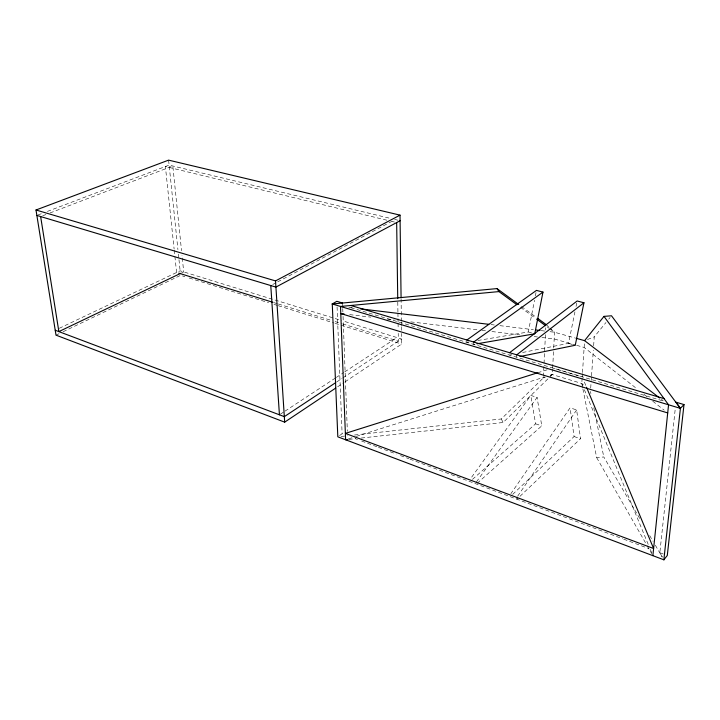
<?xml version="1.0" encoding="UTF-8"?>
<svg xmlns="http://www.w3.org/2000/svg" width="720" height="720" viewBox="0 0 720 720"><rect width="100%" height="100%" fill="white"/><g stroke="black" fill="none" stroke-linecap="round" stroke-linejoin="round"><path stroke-width="0.54" stroke-dasharray="3.6 2.7" d="M466.875 340.785L466.857 342.342L469.053 341.964M473.724 342.036L473.688 344.376L475.866 343.998M516.672 357.219L516.753 354.834M517.032 497.097L516.951 499.203L580.518 438.687L576.648 409.932L570.078 407.844L510.912 493.65M354.492 435.006L501.282 418.977L543.33 377.937L543.987 364.554M544.041 363.438L545.445 334.449M545.661 329.985L545.769 327.762M361.251 438.048L503.136 422.496L552.321 374.571L552.609 369M552.672 367.884L553.662 348.948M553.716 347.832L554.535 332.244L549.837 327.969M582.66 387.837L581.787 383.472L582.147 378.018M582.426 373.653L582.21 376.929L553.716 368.37M582.498 372.555L584.523 341.622M590.706 388.098L591.165 381.411M591.246 380.304L591.471 376.956M591.552 375.849L593.325 350.226M593.64 345.771L594.252 336.861L605.97 322.524M662.346 557.136L659.835 552.708L675.243 408.87M477.828 340.488L528.309 331.965L534.519 300.24M535.383 295.857L536.022 292.581M522.63 352.476L568.53 343.359L574.938 311.85M576.045 306.414L576.702 303.156M517.662 496.17L576.648 409.932M476.415 481.932L537.084 397.395L530.775 395.397L470.61 478.62M608.724 319.149L610.11 317.457M512.658 494.37L574.083 436.554L570.078 407.844M477.216 483.264L541.764 425.862L537.084 397.395M472.446 479.376L535.59 423.819L530.775 395.397M339.525 435.591L342.108 433.737L343.908 434.412M337.608 386.82L344.106 382.482M345.033 381.861L401.67 344.052L401.535 333.414M336.447 382.14L342.036 378.441M342.963 377.82L401.607 338.994L342.477 320.787M280.368 414.189L284.103 411.741M285.03 411.129L335.394 378.027M336.33 377.415L343.791 372.51M344.718 371.889L396.954 337.563M272.745 284.499L276.696 282.402M277.686 281.88L395.208 219.564L400.095 220.734M181.692 272.871L183.708 271.908L181.989 255.186M56.007 335.151L59.049 333.693M63.099 331.749L180.603 275.355L184.896 276.687M59.283 328.302L180.135 270.81L341.397 320.463M587.484 339.507L594.252 336.861M42.732 215.748L45.882 214.542M50.076 212.94L172.827 165.996L181.53 250.722M37.917 215.019L42.12 213.426M47.367 211.428L169.119 165.105L390.285 218.376M543.33 377.937L545.328 377.19M550.323 375.318L552.321 374.571L581.787 383.472L584.946 386.37M537.696 372.762L547.317 369.738M348.507 438.849L355.248 436.725M356.319 436.383L544.824 376.938M550.179 375.246L552.321 374.571M509.517 355.086L511.695 354.645M341.046 436.473L347.508 435.762M348.858 439.407L355.662 438.66M582.885 388.926L596.673 457.641L603.792 456.957L640.053 519.048M349.668 314.622L370.791 317.133M387.459 319.113L394.128 319.914M410.796 321.894L477.486 329.832M481.932 330.363L486.378 330.894M491.94 331.551L519.723 334.863M534.177 336.582L537.507 336.978M541.953 337.509L554.184 338.958L575.577 345.024M348.822 307.449L354.996 308.196M490.995 324.585L494.334 324.99M499.914 325.656L533.349 329.688M541.152 330.624L545.616 331.164M550.071 331.704L554.535 332.244L574.92 337.941M386.838 220.194L165.393 166.527L174.123 249.066M392.292 221.517L394.479 222.048M576.648 345.33L584.136 347.445L636.921 388.8M528.309 331.965L531.531 332.874M568.53 343.359L573.336 344.727M350.901 307.701L663.804 401.166M274.077 302.679L277.29 303.669M278.361 304.002L330.849 320.256M335.133 321.588L341.568 323.577M342.639 323.91L398.34 341.163L398.223 333.324M189.189 278.019L268.605 302.697M273.969 304.362L277.182 305.37M278.262 305.703L334.062 323.037M335.133 323.37L401.67 344.052M535.59 423.819L541.764 425.862M574.083 436.554L580.518 438.687M355.347 438.696L357.444 439.488M361.638 441.054L377.379 446.949M378.432 447.345L396.27 454.023M400.473 455.589L408.861 458.739M409.914 459.126L622.647 538.776M623.691 539.172L648.81 548.577M659.835 552.708L663.561 554.103M521.46 306.504L535.959 317.115M520.461 307.323L535.707 318.474M547.362 326.997L549.153 328.311M550.053 328.959L554.535 332.244M661.41 399.339L663.201 400.707M643.959 394.317L647.478 397.071M652.761 401.211L664.191 410.175M545.931 324.414L549.054 327.258M649.683 535.545L653.085 541.368M655.344 545.247L662.148 556.893M596.673 457.641L646.749 544.986M647.307 545.958L651.762 553.716M501.282 418.977L503.136 422.496M584.37 382.05L586.089 386.19M581.787 383.472L582.642 385.551M584.352 389.7L648.585 545.283M650.304 549.441L651.591 552.564M590.472 391.437L590.913 393.624M593.802 407.817L603.792 456.957M174.24 250.182L176.598 272.484M168.606 160.137L177.93 249.669M178.389 254.115L178.857 258.57M178.974 259.677L180.135 270.81M337.068 306.936L342.108 433.737M342.594 304.137L342.72 307.485M342.756 308.601L342.882 311.949M343.053 316.404L347.346 431.307M397.782 302.004L397.926 312.075M397.944 313.191L398.007 317.664M398.025 318.78L398.07 322.137M398.088 323.262L398.16 328.851M401.094 298.836L401.373 321.147M401.391 322.263L401.436 325.611M401.445 326.727L401.517 332.298"/><path stroke-width="1.08" d="M652.869 555.66L668.556 404.802L603.99 316.386L584.586 340.65L576 338.247M603.99 316.386L611.487 315.774L680.409 408.348L663.849 559.8L667.287 555.498L684 404.577L675.963 402.183L680.409 408.348L684 404.577M466.893 340.002L536.454 290.394L542.979 292.086L534.753 333.792L476.955 343.809M509.589 352.701L577.143 300.987L583.956 302.76L575.253 345.267L519.921 356.553M516.753 354.834L583.956 302.76M473.724 342.036L542.979 292.086M401.076 297.72L400.023 215.136L168.606 160.137L36 209.997L56.007 335.151L284.679 422.145L335.745 388.062M335.52 382.752L284.328 416.646L55.224 330.237M664.02 559.863L337.815 436.824L332.271 303.984L336.843 301.32L342.549 303.021M400.095 220.734L275.913 287.091L36.864 215.424M36 209.997L275.517 280.908L400.023 215.136M180.684 273.348L58.86 331.605L40.635 216.549M537.696 372.762L345.366 433.395L653.616 548.523L586.521 387.225M347.841 439.524L345.609 439.767L340.506 306.45L498.942 291.591L516.879 304.704M332.271 303.984L496.998 288.594L518.742 304.515M344.115 313.956L340.776 313.56L667.71 412.929M360.567 308.871L488.763 324.315M535.581 329.958L540.045 330.498M350.829 305.487L664.065 398.646M332.145 303.939L680.409 408.348M178.74 273.15L273.006 302.346M537.777 318.447L545.931 324.414M536.598 319.131L545.562 325.683M584.586 340.65L659.628 397.971M496.998 288.594L498.942 291.591M270.774 285.543L279.432 414.81M275.517 280.908L284.679 422.145M396.657 222.57L397.737 298.647"/></g></svg>
